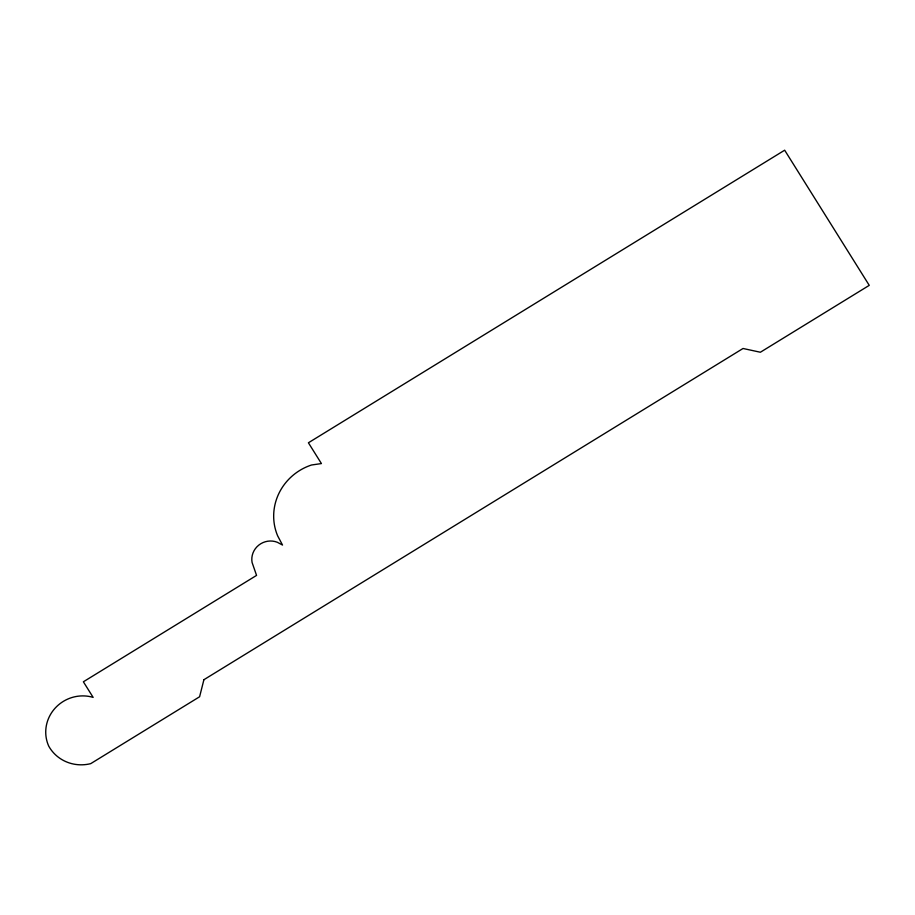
<?xml version="1.0" encoding="UTF-8"?>
<svg xmlns="http://www.w3.org/2000/svg" width="915" height="915" viewBox="0 0 915 915"><rect width="100%" height="100%" fill="white"/><g stroke="black" fill="none" stroke-linecap="round" stroke-linejoin="round"><path stroke-width="1.37" d="M203.908 679.708L199.596 696.761L90.711 763.648A38.281 36.92 -25.1 0 1 48.781 746.228A36.314 35.022 -25.1 0 1 55.117 708.164A36.314 35.022 -25.1 0 1 93.136 697.379L83.379 681.789L256.555 575.398L252.083 562.473A18.38 17.728 -25.1 0 1 258.739 545.157A18.38 17.728 -25.1 0 1 277.337 542.286L282.518 545.054L277.645 535.835A54.042 52.121 -25.1 0 1 311.512 465.003L321.428 463.573L308.412 442.78L784.658 150.197L869.25 285.354L760.376 352.241L743.037 348.489L203.908 679.708"/></g></svg>
